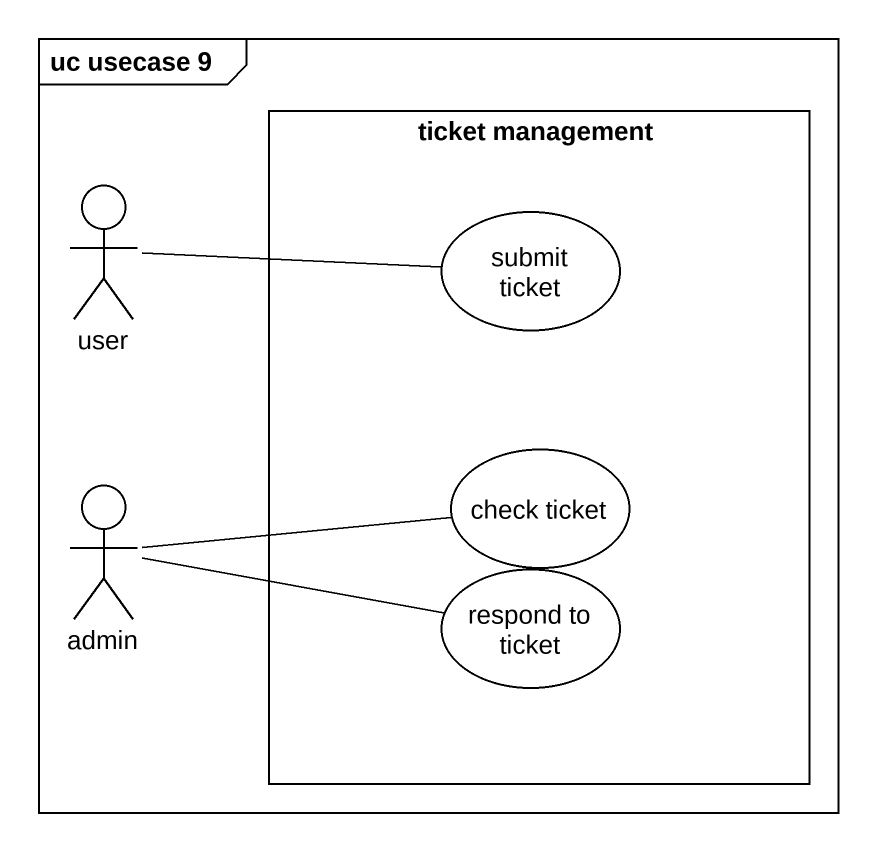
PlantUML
@startuml
mainframe uc usecase 9
rectangle "ticket management" as ticket_management {
  usecase "submit ticket" as submit_ticket
  usecase "check ticket" as check_ticket
  usecase "respond to ticket" as respond_to_ticket
}
actor user
actor admin
user -right- submit_ticket
admin -right- check_ticket
admin -right- respond_to_ticket
@enduml
